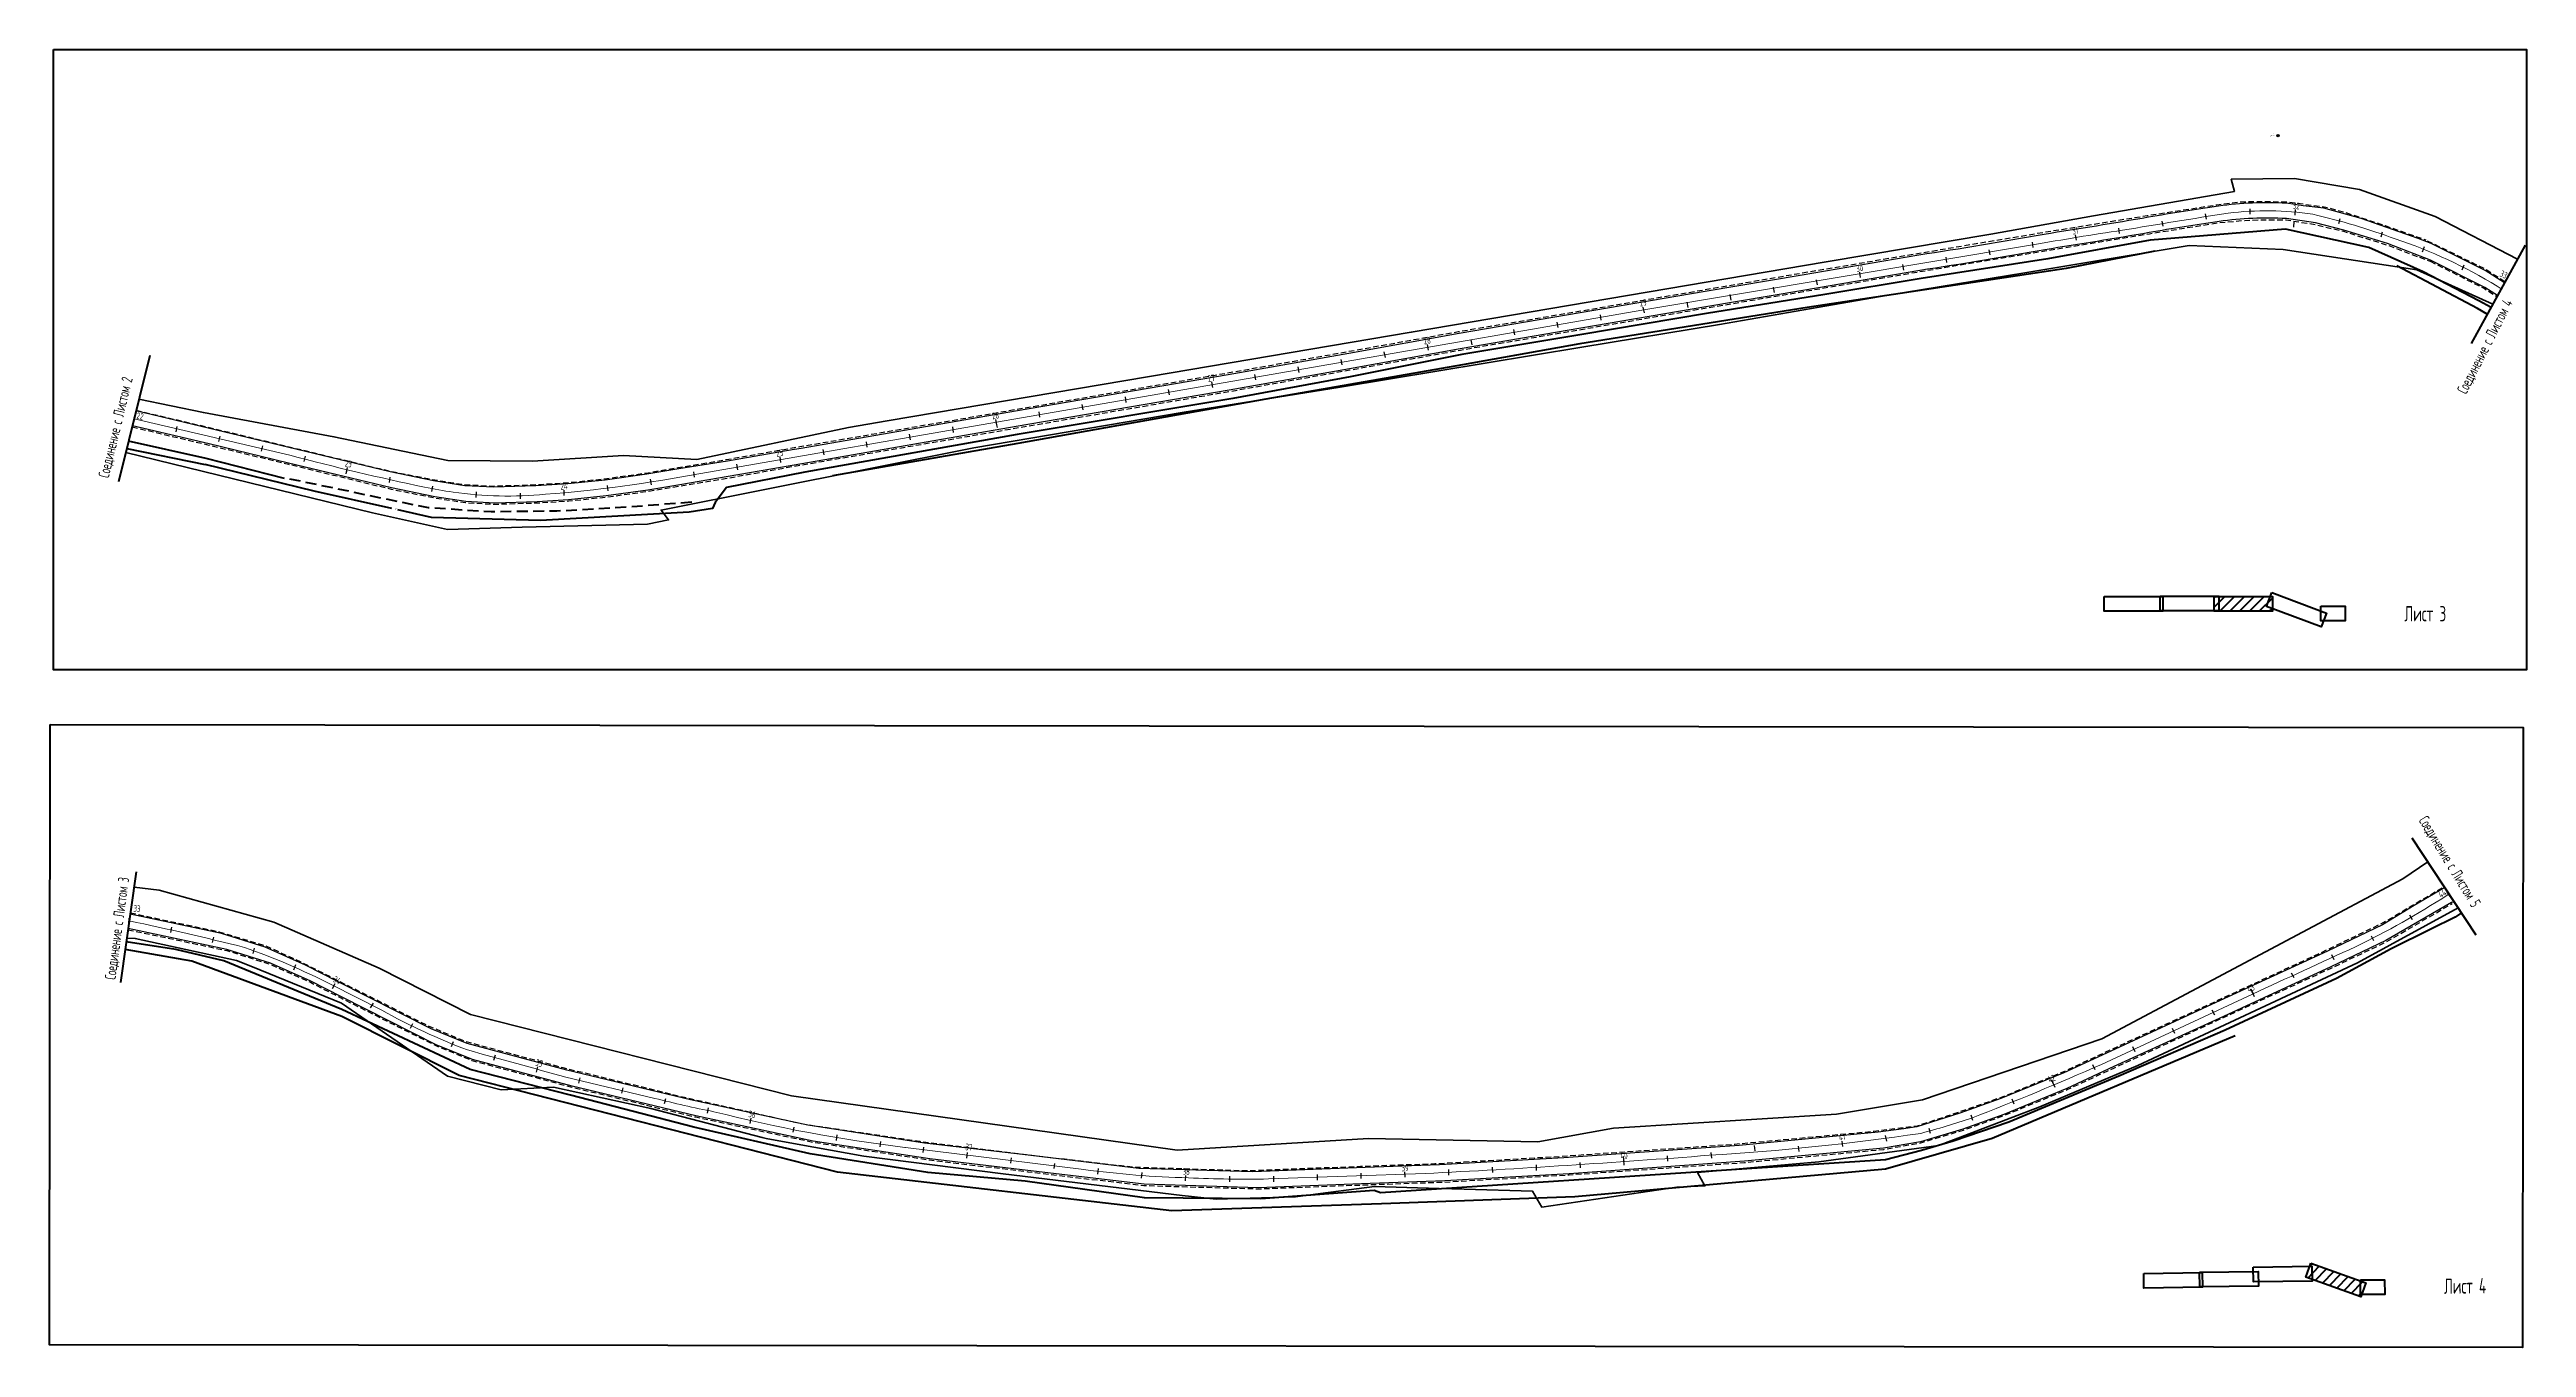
# Paper-space layout 'Layout2' of a CAD drawing. Header units: metres. Extents: x 24 to 3603, y -957 to 793.
# Drawn here: x 24 to 1154, y 200 to 793 of the extents above.
import ezdxf

# ---------------------------------------------------------------- set-up
doc = ezdxf.new("R2010")
doc.units = ezdxf.units.M
for name, pattern in [('CONTI', [0]), ('DASHED2', [0.375, 0.25, -0.125]), ('HIDDEN', [0.375, 0.25, -0.125])]:
    doc.linetypes.add(name, pattern=pattern)
doc.layers.add('10', color=1, linetype='Continuous', lineweight=35)
for name, color, linetype in [('NAD_MDEFAULT', 7, 'CONTI'), ('USLZNDEFAULT', 7, 'CONTI'), ('ОСЬ_ВЕРХ_ПОКРЫТИЯ_ПИКЕТЫ', 1, 'Continuous'), ('разметка', 7, 'Continuous')]:
    doc.layers.add(name, color=color, linetype=linetype)
doc.styles.add('eskd', font='spds.shx', dxfattribs={"width": 1.2, "oblique": 15})
doc.styles.get("Standard").update_dxf_attribs({"font": 'simplex.shx'})

# ---------------------------------------------------------------- blocks, each defined once
blk = doc.blocks.new('BL_7')
at = {"color": 0}
for p, q in [((-0.35, 0.35), (0.35, -0.35)), ((-0.35, -0.35), (0.35, 0.35))]:
    blk.add_line(p, q, dxfattribs=at)
blk.add_circle((0, 0), 0.5, dxfattribs=at)

psp = doc.layouts.new('Layout2')

# ---------------------------------------------------------------- hatches: boundary and pattern name
at = {"lineweight": 50}
h = psp.add_hatch(dxfattribs=at)
h.set_pattern_fill('ANSI31', color=5)
h.set_pattern_definition([(45, (-2209.9366, -739.484), (-2.245064, 2.245064), [])])
h.paths.add_polyline_path([(1038.4, 536.2), (1038.4, 542.9), (1011.8, 542.9), (1011.8, 536.2)])
h = psp.add_hatch(dxfattribs=at)
h.set_pattern_fill('ANSI31', color=5, angle=0.7973)
h.set_pattern_definition([(45.79727, (-3162.7445, -762.0214), (-2.2760858, 2.2136075), [])])
h.paths.add_polyline_path([(1056, 238.5), (1053.7, 232.2), (1078.7, 223.2), (1078.7, 223.8), (1079.1, 223.8), (1081.1, 229.5)])

# ---------------------------------------------------------------- linework, layer by layer
at = {"color": 5, "lineweight": 50}
for p, q in [((1153.8, 703.4), (1129.2, 658.5)), ((69.6, 653), (55.4, 595.3)), ((1102.1, 432.7), (1131.3, 388.5)), ((63.5, 417.3), (56.3, 366.7))]:
    psp.add_line(p, q, dxfattribs=at)
for points in [[(25.7, 792.7), (1154.4, 792.7), (1154.4, 509.5), (25.7, 509.5)], [(961.7, 542.9), (988.4, 542.9), (988.4, 536.2), (961.7, 536.2)], [(987.2, 543.1), (1013.9, 543.1), (1013.9, 536.4), (987.2, 536.4)], [(1011.8, 542.9), (1038.4, 542.9), (1038.4, 536.2), (1011.8, 536.2)], [(1038.1, 544.7), (1063.1, 535.3), (1060.7, 529.1), (1035.7, 538.4)], [(1060.6, 538.5), (1071.6, 538.5), (1071.6, 531.8), (1060.6, 531.8)], [(24.2, 484.5), (1152.9, 483.2), (1152.6, 200), (23.9, 201.3)], [(1056, 238.5), (1081.1, 229.5), (1078.8, 223.2), (1053.7, 232.2)], [(979.7, 233.9), (1006.4, 234.3), (1006.5, 227.6), (979.8, 227.2)], [(1005.2, 234.5), (1031.9, 234.8), (1032, 228.1), (1005.3, 227.8)], [(1029.7, 236.7), (1056.4, 237.1), (1056.5, 230.4), (1029.8, 230)], [(1078.6, 230.9), (1089.6, 231), (1089.7, 224.3), (1078.7, 224.2)]]:
    psp.add_lwpolyline(points, close=True, dxfattribs=at)
at = {"linetype": 'DASHED2', "ltscale": 10, "flags": 128}
for points in [[(61.6, 620.4), (96.6, 612.1), (132.9, 603.4), (179.8, 592), (199.6, 588), (213.8, 585.8), (227.1, 585.1), (246.4, 585.7), (260.9, 586.6), (278.3, 588.4), (297.1, 591), (311.8, 593.4), (333.9, 597.1), (367.5, 603.1), (562.5, 636.6), (617.4, 646.4), (667.8, 655.5), (722.9, 664.9), (780.1, 674.7), (824.3, 682.2), (877.5, 691.3), (934.6, 700.8), (982.3, 708.6), (1014.2, 713.7), (1025.9, 714.7), (1033.2, 715), (1044.7, 714.9), (1058, 712.8), (1070.8, 709.7), (1090.9, 703.4), (1110.4, 696)], [(63.4, 628), (95.6, 620.4), (131.8, 611.7), (178.8, 600.3), (198.5, 596.4), (212.8, 594.1), (226.1, 593.4), (245.3, 594), (259.9, 594.9), (277.2, 596.7), (296, 599.3), (310.8, 601.8), (332.9, 605.5), (366.4, 611.4), (561.4, 645), (616.4, 654.8), (666.8, 663.9), (721.9, 673.2), (779, 683), (823.2, 690.6), (876.5, 699.6), (933.6, 709.2), (981.3, 716.9), (1013.1, 721.8), (1024.7, 723.2), (1032.1, 723.3), (1044.7, 723.2), (1062, 720.9), (1070.2, 718.8), (1089.9, 712.3), (1108.4, 705.8)], [(1109.1, 705.4), (1135.4, 692.6), (1144.7, 686.7)], [(1110.4, 696), (1135, 683.7), (1140.9, 679.9)], [(60.8, 398.5), (101.2, 389.9), (122.5, 383.5), (139.1, 375.9), (153.7, 368.5), (197, 346.8), (213.5, 339.9), (258.1, 327.9), (314.6, 314.1), (367.8, 302.1), (421.1, 294.2), (465.9, 288.6), (518.9, 282.4), (571, 280.8), (622.2, 282.8), (656.2, 284), (712.9, 287.3), (793, 292.9), (856.5, 298.8), (876.4, 301.3), (890.5, 305.9), (915.2, 314.5), (942.9, 325.9), (962.4, 335), (1010.1, 357), (1061.2, 380.6), (1089.3, 394.2), (1116.8, 410.5)], [(59.7, 390.8), (104.8, 381.3), (124.6, 375), (143, 366.8), (157.4, 359.4), (200.2, 337.9), (216.7, 331.1), (262.3, 318.9), (318.8, 305.3), (372.3, 293.8), (425.5, 285.7), (470.4, 280.3), (523.4, 274), (575.5, 272.5), (626.7, 274.4), (660.7, 275.6), (717.5, 278.9), (797.5, 284.5), (861, 290.5), (877.9, 293.5), (897.4, 299.3), (916, 306), (944.8, 317.8), (966.4, 327.8), (1014.3, 349.9), (1065.3, 373.3), (1090.5, 385.3), (1120.4, 402.7)]]:
    psp.add_lwpolyline(points, dxfattribs=at)
at = {"elevation": 213.7, "flags": 128}
for points in [[(1141.2, 680.4), (1135.3, 684.1), (1110.6, 696.5), (1090.9, 704.1), (1071, 710.2), (1058.1, 713.6), (1044.8, 715.5, 0.050228), (1014.1, 714.2, 0.007385), (982.2, 709.1, -0.004107), (934.6, 701.3, -0.006801), (877.5, 691.8), (824.1, 682.7), (779.9, 675.2), (722.8, 665.4), (667.7, 656), (617.2, 646.9), (562.3, 637.2), (465.1, 620.5), (367.3, 603.6), (333.7, 597.7), (311.6, 593.9), (297, 591.5), (278, 588.9), (260.8, 587.1), (246.4, 586.2), (227.1, 585.6), (213.9, 586.3), (199.7, 588.5), (179.9, 592.5), (133, 603.9), (96.8, 612.6), (61.7, 620.9)], [(1044.8, 722.5, 0.048749), (1013.8, 721.2, 0.007385), (981.9, 716.1, -0.004107), (934.2, 708.3, -0.006801), (877.1, 698.8), (823.8, 689.7), (779.6, 682.2), (722.5, 672.4), (667.3, 663), (616.9, 653.9), (561.9, 644.1), (464.7, 627.5), (367, 610.6), (363.9, 610.1)]]:
    psp.add_lwpolyline(points, format="xyb", dxfattribs=at)
for points in [[(1144.4, 686.2), (1135.6, 691.8), (1110.9, 704.2), (1105, 706.4), (1078.9, 715.6), (1061.9, 720.3), (1052.5, 721.4), (1044.8, 722.5)], [(363.8, 610.1), (333.3, 604.8), (311.1, 601.2), (296.5, 598.8), (277.5, 596.1), (260.4, 594.4), (245.9, 593.5), (226.6, 592.9), (213.4, 593.5), (199.2, 595.8), (179.4, 599.8), (132.5, 611.1), (96.3, 619.8), (63.3, 627.7)], [(1117.1, 410), (1103.1, 401.8)], [(1120.1, 403.2), (1090.2, 385.8), (1065.1, 373.8), (1014.1, 350.3), (966.1, 328.3), (944.6, 318.3), (915.8, 306.5), (897.2, 299.8), (877.8, 294), (860.9, 291), (797.5, 285.1), (717.5, 279.4), (660.7, 276.2), (626.7, 274.9), (575.5, 273), (523.5, 274.6), (470.4, 280.8), (425.6, 286.2), (425.6, 286.2), (372.4, 294.3), (318.9, 305.8), (262.4, 319.4), (216.9, 331.6), (200.4, 338.3), (157.5, 360), (143.1, 367.3), (124.7, 375.5), (104.8, 381.8), (59.8, 391.4)], [(876.2, 300.8), (870.2, 299.9), (858.5, 298.3), (795.1, 292.3), (715.1, 286.7), (658.3, 283.4), (624.3, 282.2), (573.1, 280.3), (521.1, 281.8), (468, 288.1), (423.2, 293.4), (423.2, 293.4), (370, 301.6), (316.5, 313.1), (260, 326.7), (214.5, 338.9), (198, 345.6), (155, 367.3), (140.7, 374.6), (122.3, 382.8), (102.4, 389.1), (60.7, 397.9)], [(1103.1, 401.8), (1088.6, 393.1), (1063.6, 381), (1012.6, 357.5), (964.7, 335.4), (943.2, 325.4), (914.4, 313.7), (895.7, 307), (876.2, 300.8)]]:
    psp.add_lwpolyline(points, dxfattribs=at)
at = {"color": 5, "lineweight": 50, "elevation": 212.6, "flags": 128}
for points in [[(1138.2, 674.9), (1132.7, 678), (1107.3, 691.2), (1082.5, 702.3), (1044.4, 710.7), (982.6, 705.6), (936, 697.2), (878.1, 688.1), (834.2, 680.9), (780.2, 672.2), (723.2, 662.6), (668.5, 653.5), (617.5, 643.2), (563.9, 633.3), (465.6, 616.9), (368.6, 599.7), (332.9, 592.7), (327.7, 585.9), (326.4, 583.2), (315.9, 581.5), (247.9, 577.6), (198.3, 579), (182.8, 582.5)], [(180.1, 583.1), (144.6, 591), (94.9, 603.2)], [(1124.7, 398.5), (1121.8, 396.5), (1110.7, 391.1), (1092.6, 382.1), (1067.7, 368.5), (1016.8, 345), (968.4, 324), (918.2, 302.9), (892.7, 294.2), (878.3, 290), (861.9, 285.7), (798.5, 281.6), (631.3, 270.7), (628.4, 271.7), (576.7, 267.9), (523.7, 268.4), (469.2, 276), (424.7, 280), (371.1, 288.4), (317.9, 300.7), (261.7, 315.2), (215.9, 327), (157.3, 354.4), (103.5, 376.6), (81.6, 381.7), (58.9, 385.2)]]:
    psp.add_lwpolyline(points, dxfattribs=at)
at = {"color": 6, "lineweight": 50, "flags": 128}
for points in [[(984.7, 700.7), (944.3, 692.7), (826.1, 674.9), (722.4, 658.3), (668.8, 648.7), (579, 633.1), (465.9, 612.8), (381.2, 598)], [(1136.5, 671.9), (1132.1, 674.5), (1095.2, 693.9)], [(131.2, 596.9), (95.4, 606), (59.9, 613.8)], [(1021.5, 342.3), (910.5, 295.5), (861.8, 281.4), (720, 268.9), (631.8, 265.7), (536.1, 262.4), (383.6, 280.1), (210.8, 324.3), (157.3, 351.2), (88.9, 376.4), (58.4, 381.8)]]:
    psp.add_lwpolyline(points, dxfattribs=at)
at = {"color": 5, "lineweight": 50, "flags": 128}
psp.add_lwpolyline([(59.2, 610.6), (94.9, 603.2), (94.9, 603.2)], dxfattribs=at)
at = {"color": 6, "linetype": 'HIDDEN', "lineweight": 50, "ltscale": 20, "flags": 128}
psp.add_lwpolyline([(317, 586), (287.2, 583.7), (255.4, 581.9), (225.5, 581.6), (196.8, 583.4), (131.6, 597)], dxfattribs=at)
at = {"flags": 128}
psp.add_lwpolyline([(1121.3, 403.6, 0.020296), (1120.1, 403.2)], format="xyb", dxfattribs=at)
at = {"layer": '10'}
for points in [[(64.7, 633.1), (94.1, 626.9), (153.7, 615.9), (205.7, 605.1), (244.3, 604.8), (285.8, 607.4), (319.3, 605.5), (388.6, 620.1), (406.2, 623.1), (525.9, 643.4), (645.4, 663.6), (834.7, 695.7), (909.9, 708.4), (956.8, 716.7), (1021.1, 727.9), (1019.6, 733.5), (1048.5, 733.8), (1078.2, 728.8), (1112.7, 716.5), (1150.3, 697)], [(1139.1, 676.5), (1104.3, 692.1), (1043.3, 701.4), (1000.4, 703.2), (925.5, 690.8), (863, 680.6), (786, 667.2), (723.3, 656.8), (612.9, 638.6), (540.8, 626.9), (445.7, 610.8), (303, 582.4), (306.4, 577.9), (296.8, 575.9), (239.6, 574.6), (205.5, 573.6), (171.3, 581.1), (58.7, 608.7)], [(62.5, 410.2), (74, 408.8), (126.3, 394.2), (174.4, 373.2), (216, 352.1), (216, 352.1), (362.6, 314.9), (538.6, 290.2), (625.9, 295.5), (703.1, 294), (737.7, 300.2), (839.4, 306.6), (878.7, 313.1), (960.6, 340.9), (1097.9, 414), (1109.3, 421.8)], [(1123.2, 400.8), (1077.2, 375.7), (977, 328.8), (932.3, 309.9), (892.9, 294.8), (886.1, 292.2), (831.4, 284.8), (776, 279.9), (779.4, 273.8), (766.6, 273.3)], [(766.6, 273.3), (705, 264.1), (700.8, 271.4), (669.6, 272.3), (658.2, 272.7), (628.6, 273.5), (603.9, 270.3), (592.6, 268.8), (556.4, 267.7), (540.9, 269.5), (459.2, 279.3), (395.6, 287.4), (365.1, 292.9), (351, 295.5), (349.1, 295.9), (298.3, 309.1), (253.9, 318.9), (230, 317.7), (205.5, 323.9), (157.2, 357.2), (116.5, 373.9), (109.3, 376.8), (63, 386.8), (59.2, 387)]]:
    psp.add_lwpolyline(points, dxfattribs=at)
at = {"layer": 'ОСЬ_ВЕРХ_ПОКРЫТИЯ_ПИКЕТЫ'}
for p, q in [((988.5, 712), (988.1, 714.4)), ((1008.3, 715.2), (1007.9, 717.6)), ((1028.3, 717.5), (1028.3, 720)), ((1048.2, 711.6), (1048.4, 714.1)), ((1048.8, 717.1), (1049, 719.6)), ((1068.7, 713.2), (1069.3, 715.6)), ((909.6, 698.9), (909.2, 701.3)), ((929.3, 702.3), (928.9, 704.8)), ((949, 705.7), (948.6, 708.1)), ((949, 705.7), (948.6, 708.1)), ((968.7, 708.7), (968.4, 711.2)), ((1088, 707.2), (1088.7, 709.5)), ((1106.9, 700.3), (1107.8, 702.7)), ((850.5, 688.6), (850.1, 691.1)), ((850.5, 688.6), (850.1, 691.1)), ((870.2, 692), (869.8, 694.5)), ((889.9, 695.4), (889.5, 697.9)), ((1125, 692.1), (1125.9, 694.4)), ((791.4, 678.3), (791, 680.8)), ((811.1, 681.7), (810.7, 684.2)), ((830.8, 685.2), (830.4, 687.6)), ((1142.2, 682.3), (1143.3, 684.5)), ((712.4, 665.7), (712, 668.2)), ((732.1, 669.1), (731.7, 671.6)), ((751.8, 672.5), (751.3, 675)), ((771.7, 674.9), (771.3, 677.4)), ((653.3, 655.5), (652.8, 658)), ((673.2, 657.8), (672.7, 660.2)), ((692.7, 662.4), (692.2, 664.9)), ((594.2, 645.3), (593.7, 647.8)), ((613.8, 648.7), (613.4, 651.2)), ((633.6, 652.1), (633.1, 654.6)), ((515.3, 631.6), (514.9, 634.1)), ((535.1, 635), (534.6, 637.5)), ((554.8, 638.4), (554.3, 640.9)), ((574.5, 641.9), (574, 644.3)), ((62.2, 622.7), (62.7, 625.2)), ((456.2, 621.3), (455.8, 623.8)), ((456.5, 620.1), (456, 622.6)), ((475.9, 624.8), (475.5, 627.2)), ((495.6, 628.2), (495.2, 630.6)), ((81.7, 618.1), (82.2, 620.6)), ((101.2, 613.7), (101.7, 616.1)), ((120.7, 609.3), (121.2, 611.7)), ((397.1, 611.1), (396.7, 613.5)), ((416.8, 614.5), (416.4, 617)), ((436.5, 617.9), (436.1, 620.4)), ((140.1, 604.6), (140.7, 607)), ((159.3, 598.9), (159.8, 601.3)), ((159.4, 599.4), (159.9, 601.8)), ((318.3, 597.4), (317.9, 599.9)), ((338, 600.8), (337.6, 603.3)), ((357.7, 604.2), (357.3, 606.7)), ((377.4, 607.6), (377, 610.1)), ((179, 595), (179.4, 597.4)), ((198.4, 590.9), (198.9, 593.4)), ((218.6, 588.2), (218.8, 590.7)), ((238.8, 587.6), (238.8, 590.1)), ((258.8, 589), (258.7, 591.5)), ((258.8, 589), (258.7, 591.5)), ((278.8, 591.2), (278.5, 593.7)), ((298.6, 594), (298.2, 596.5)), ((1119.6, 405.9), (1118.2, 408)), ((60.1, 393.5), (60.3, 396)), ((1102.3, 395.3), (1101.1, 397.5)), ((79.2, 389.5), (79.7, 391.9)), ((98.3, 385), (98.9, 387.4)), ((1084.7, 385.7), (1083.6, 387.9)), ((116.8, 380), (117.5, 382.4)), ((135.4, 372.5), (136.3, 374.9)), ((1066.6, 377.1), (1065.5, 379.3)), ((153.1, 364), (154.2, 366.2)), ((153.1, 364), (154.2, 366.2)), ((1029.8, 361.3), (1028.7, 363.6)), ((1030.2, 360.2), (1029.2, 362.5)), ((1048.3, 368.8), (1047.2, 371)), ((170.4, 355.2), (171.7, 357.3)), ((1012.1, 351.8), (1011, 354.1)), ((188.6, 345.8), (189.7, 348)), ((207.4, 337.4), (208.3, 339.7)), ((993.9, 343.4), (992.9, 345.7)), ((226.6, 331.3), (227.4, 333.6)), ((246.1, 325.8), (246.8, 328.2)), ((957.5, 326.8), (956.5, 329.1)), ((975.8, 335), (974.7, 337.3)), ((265.5, 320.7), (266.1, 323.2)), ((285.1, 316.1), (285.7, 318.6)), ((938.7, 319.9), (937.7, 322.2)), ((939.2, 318.8), (938.2, 321.1)), ((304.5, 311.4), (305.1, 313.8)), ((324.2, 307), (324.7, 309.5)), ((901.7, 303.7), (901, 306.1)), ((920.5, 311.1), (919.7, 313.5)), ((343.6, 302.3), (344.1, 304.8)), ((363.3, 298.3), (363.7, 300.7)), ((383, 294.6), (383.4, 297.1)), ((403, 291.6), (403.3, 294.1)), ((842.4, 291.8), (842, 294.3)), ((862.4, 294.3), (861.9, 296.8)), ((882.3, 297.7), (881.7, 300.1)), ((422.6, 289), (423, 291.5)), ((442.6, 286.5), (442.9, 289)), ((462.6, 284.2), (462.9, 286.7)), ((482.4, 281.7), (482.7, 284.1)), ((702.6, 280.9), (702.5, 283.4)), ((722.6, 282), (722.5, 284.5)), ((742.5, 284.8), (742.3, 287.3)), ((742.6, 283.3), (742.4, 285.8)), ((762.5, 285.1), (762.3, 287.5)), ((782.5, 286.5), (782.3, 289)), ((802.3, 289.8), (802.1, 292.3)), ((822.5, 289.5), (822.2, 292)), ((502.3, 279.2), (502.6, 281.7)), ((522.3, 277.4), (522.5, 279.9)), ((542.4, 276.1), (542.5, 278.6)), ((562.6, 275.7), (562.6, 278.2)), ((582.6, 275.7), (582.6, 278.2)), ((602.6, 276.5), (602.6, 279)), ((622.6, 277.2), (622.6, 279.7)), ((642.6, 277.8), (642.5, 280.3)), ((662.6, 278.8), (662.5, 281.3)), ((682.6, 279.9), (682.5, 282.4))]:
    psp.add_line(p, q, dxfattribs=at)
at = {"layer": 'разметка', "lineweight": 18, "ltscale": 7}
for points in [[(929, 703.5), (929.1, 703.5, -0.007451), (970, 710.2, -0.001681), (1018.2, 718, -0.065948), (1056.8, 717.5, -0.033355), (1094.5, 706.2, -0.058754), (1141, 684.6, -0.00044), (1142.9, 683.4, -0.00044)], [(62.5, 624.1), (133.6, 607.5, 0.015142), (195.1, 592.9, 0.016235), (208.1, 590.6, 0.058011), (250.2, 589.6, 0.027134), (320.3, 599), (751.6, 673.8), (751.6, 673.8)], [(1118.2, 406.6, -0.030698), (1076.4, 383), (1076.4, 383), (1076.4, 383, 0.003236), (1029.3, 361.3)], [(60.3, 394.8, -0.010738), (112.9, 382.7, -0.03296), (152.4, 365.8)], [(152.4, 365.8), (152.4, 365.8), (175.6, 354, 0.036096), (175.6, 354, 0.03587), (214.6, 335.9, 0.000599), (259.6, 323.5, 0.005773), (259.6, 323.5), (259.6, 323.5)], [(259.6, 323.5), (300.1, 313.8, 0.013825), (327.1, 307.7, 0.01189), (327.1, 307.7, 0.000612), (327.1, 307.7, 0.032012), (414.3, 291.4, 0.000292), (414.3, 291.4), (414.5, 291.3), (495.9, 281.3, 0.026129), (543.7, 277.5, 0.016475), (580.3, 277), (651.7, 279.5, 0.007218), (781.4, 287.8), (781.4, 287.8, 0.021988), (877.9, 297.8, 0.016615), (901.1, 304.8, 0.012187), (960.4, 329.3), (1029.3, 361.4), (1029.3, 361.4, -0.025062), (1029.3, 361.4), (1029.3, 361.4)]]:
    psp.add_lwpolyline(points, format="xyb", dxfattribs=at)
for points in [[(751.6, 673.8), (929, 703.5)], [(1118.2, 406.6), (1119, 407.1)]]:
    psp.add_lwpolyline(points, dxfattribs=at)

# ---------------------------------------------------------------- block references
at = {"layer": 'USLZNDEFAULT', "color": 7, "xscale": 0.9998915527322405, "yscale": 0.9998915527322405, "zscale": 0.9998915527322405, "rotation": 4.158068471082511}
psp.add_blockref('BL_7', (1041, 753.4), dxfattribs=at)

# ---------------------------------------------------------------- texts
at = {"color": 5, "lineweight": 50, "insert": (181.6, 583.3), "char_height": 1, "attachment_point": 1, "rotation": 345.9247}
psp.add_mtext_dynamic_manual_height_columns('Г', width=0.202, gutter_width=1, heights=[0], dxfattribs=at)
at = {"layer": 'NAD_MDEFAULT', "color": 7, "style": 'eskd', "oblique": 10, "width": 0.8}
psp.add_text(' Рп-6', height=0.875, rotation=20.3211, dxfattribs=at).set_placement((1037.1, 752.6))
at = {"layer": 'ОСЬ_ВЕРХ_ПОКРЫТИЯ_ПИКЕТЫ', "width": 0.6}
for s, height, rotation, p in [('32', 3, 354.4911, (1047.6, 720)), ('31', 3, 9.4013, (947.3, 708.2)), ('30', 3, 9.8611, (848.7, 691.1)), ('33', 3, 334.0284, (1141.9, 689.3)), ('29', 3, 9.8611, (749.9, 675.3)), ('Соединение с Листом 4', 5, 63.0323, (1126.9, 635)), ('28', 3, 9.8611, (651.3, 658)), ('Соединение с Листом 2', 5, 76.4342, (50.9, 596.8)), ('27', 3, 9.8611, (552.8, 640.9)), ('22', 3, 347.3382, (63.4, 624.2)), ('26', 3, 9.8611, (454.3, 623.8)), ('23', 3, 348.1249, (158.5, 602.4)), ('25', 3, 9.8611, (355.8, 606.7)), ('24', 3, 2.9511, (257.2, 591.7)), ('Соединение с Листом 5', 5, 301.3656, (1105, 440.7)), ('Соединение с Листом 3', 5, 82.3106, (54, 367.8)), ('44', 3, 31.2145, (1115.3, 405.2)), ('33', 3, 354.537, (62.1, 399.1)), ('34', 3, 334.0742, (153, 367.1)), ('43', 3, 25.0522, (1027.7, 362.1)), ('35', 3, 343.9328, (245.4, 328.9)), ('42', 3, 22.5108, (936.7, 320.8)), ('36', 3, 348.7559, (342.7, 305.3)), ('41', 3, 7.4662, (840.8, 294.4)), ('37', 3, 352.5885, (441.7, 290.2)), ('39', 3, 1.4286, (641, 280.5)), ('40', 3, 4.029, (741, 286)), ('38', 3, 357.899, (541, 278.9)), ('Лист 4', 7, 0.7973, (1116.8, 224.5))]:
    psp.add_text(s, height=height, rotation=rotation, dxfattribs=at).set_placement(p)
psp.add_text('Лист 3', height=7, dxfattribs=at).set_placement((1098.7, 531.6))

doc.saveas('drawing.dxf')
